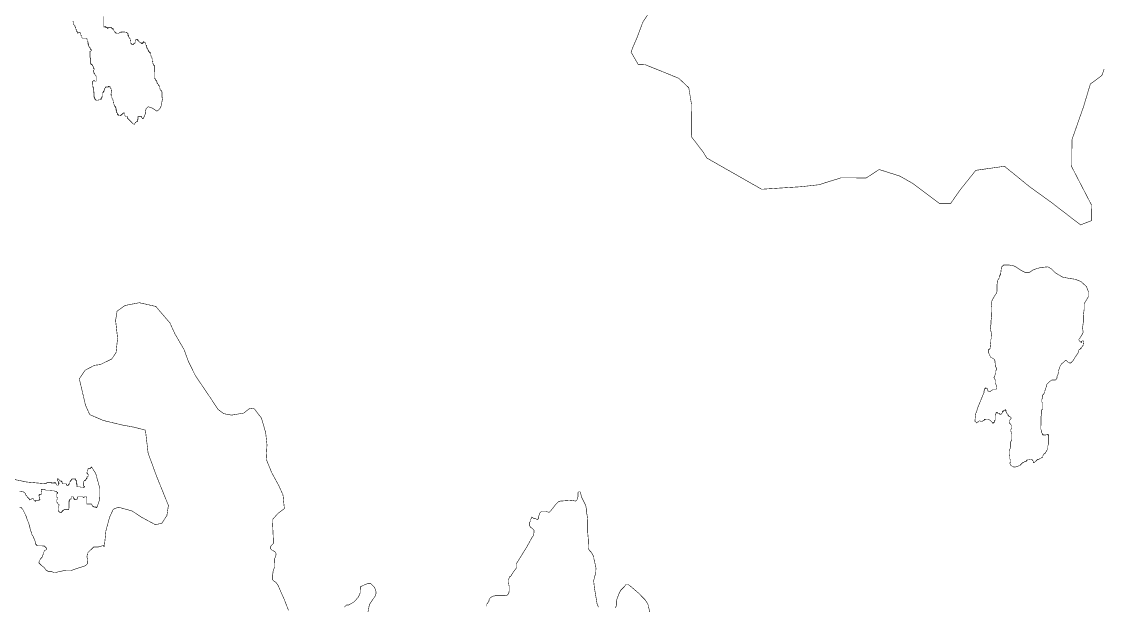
# Model space of a CAD drawing. Header units: metres. Extents: x 257673 to 289848, y 2129691 to 2228029.
# Drawn here: x 283811 to 289848, y 2132947 to 2136202 of the extents above; entities that cross this region are included whole.
import ezdxf

# ---------------------------------------------------------------- set-up
doc = ezdxf.new("R2010")
doc.units = ezdxf.units.M
doc.header["$MEASUREMENT"] = 0
doc.layers.add('HAZARDS LINE', color=1, linetype='Continuous')

msp = doc.modelspace()

# ---------------------------------------------------------------- linework, layer by layer
at = {"layer": 'HAZARDS LINE', "lineweight": 0, "const_width": 2.99}
for points in [[(284269.6, 2136232.8), (284269.1, 2136173), (284273.1, 2136172.9), (284273.1, 2136176.9), (284277.1, 2136176.9), (284277, 2136172.9), (284281, 2136172.9), (284281, 2136168.9), (284289, 2136168.8), (284288.9, 2136164.8), (284292.9, 2136164.8), (284293, 2136168.8), (284312.9, 2136168.6), (284312.9, 2136164.6), (284320.9, 2136164.5), (284320.8, 2136156.6), (284324.8, 2136156.5), (284324.8, 2136152.5), (284328.7, 2136148.5), (284328.7, 2136144.5), (284332.7, 2136144.5), (284332.6, 2136140.5), (284336.6, 2136140.5), (284336.6, 2136136.5), (284352.6, 2136136.3), (284356.6, 2136140.3), (284364.6, 2136140.2), (284364.6, 2136144.2), (284396.5, 2136143.9), (284396.5, 2136140), (284400.5, 2136139.9), (284400.4, 2136135.9), (284404.4, 2136135.9), (284404.3, 2136123.9), (284408.3, 2136123.9), (284408.2, 2136115.9), (284412.2, 2136115.9), (284412.2, 2136107.9), (284416.2, 2136107.9), (284416.1, 2136103.9), (284416.1, 2136099.9), (284416.1, 2136095.9), (284420, 2136095.8), (284420, 2136091.9), (284420, 2136087.9), (284419.9, 2136083.9), (284419.9, 2136079.9), (284423.9, 2136079.9), (284423.9, 2136075.9), (284427.9, 2136075.8), (284431.8, 2136075.8), (284435.8, 2136075.8), (284435.9, 2136079.7), (284439.9, 2136079.7), (284439.9, 2136083.7), (284443.9, 2136083.7), (284443.9, 2136087.7), (284444, 2136091.7), (284444, 2136095.6), (284448, 2136099.6), (284448, 2136103.6), (284452, 2136103.6), (284456, 2136103.5), (284456, 2136099.5), (284460, 2136099.5), (284459.9, 2136095.5), (284463.9, 2136095.5), (284463.9, 2136091.5), (284467.9, 2136091.4), (284467.9, 2136087.5), (284471.9, 2136087.4), (284475.8, 2136083.4), (284479.8, 2136083.4), (284479.8, 2136079.4), (284483.8, 2136079.3), (284483.8, 2136083.3), (284487.8, 2136083.3), (284487.8, 2136087.3), (284491.8, 2136087.3), (284491.8, 2136091.2), (284495.8, 2136087.2), (284499.8, 2136087.2), (284499.8, 2136083.2), (284503.7, 2136079.2), (284503.7, 2136075.2), (284503.6, 2136071.2), (284507.6, 2136071.2), (284507.6, 2136067.2), (284507.6, 2136063.2), (284507.5, 2136059.2), (284507.5, 2136055.2), (284511.5, 2136055.2), (284511.4, 2136051.2), (284515.4, 2136047.1), (284515.4, 2136043.1), (284519.4, 2136043.1), (284519.3, 2136039.1), (284519.3, 2136035.1), (284523.3, 2136035.1), (284523.2, 2136031.1), (284527.2, 2136031.1), (284527.2, 2136027.1), (284531.2, 2136027), (284531.2, 2136023.1), (284531.1, 2136019.1), (284531.1, 2136015.1), (284531.1, 2136011.1), (284535, 2136011), (284535, 2136007.1), (284535, 2136003.1), (284534.9, 2135999.1), (284538.9, 2135999), (284538.9, 2135995), (284538.9, 2135991.1), (284538.8, 2135987.1), (284538.8, 2135983.1), (284538.8, 2135979.1), (284542.8, 2135979), (284542.7, 2135975.1), (284542.7, 2135971.1), (284542.7, 2135967.1), (284546.6, 2135967), (284546.6, 2135963.1), (284546.6, 2135959.1), (284550.6, 2135959), (284550.5, 2135955), (284550.5, 2135951), (284550.5, 2135947.1), (284550.4, 2135943.1), (284550.4, 2135939.1), (284550.4, 2135935.1), (284550.3, 2135931.1), (284550.3, 2135927.1), (284550.3, 2135923.1), (284550.2, 2135919.1), (284550.2, 2135915.1), (284550.2, 2135911.1), (284550.1, 2135907.1), (284550.1, 2135903.2), (284550.1, 2135899.2), (284550, 2135895.2), (284550, 2135891.2), (284550, 2135887.2), (284553.9, 2135887.2), (284553.9, 2135883.2), (284557.9, 2135883.1), (284557.9, 2135879.1), (284557.8, 2135875.1), (284561.8, 2135875.1), (284561.8, 2135871.1), (284565.7, 2135867.1), (284565.7, 2135863.1), (284565.7, 2135859.1), (284569.7, 2135859.1), (284569.6, 2135855.1), (284573.6, 2135851.1), (284573.6, 2135847.1), (284577.5, 2135847), (284577.5, 2135843), (284577.5, 2135839.1), (284581.5, 2135839), (284581.4, 2135835), (284581.4, 2135831), (284581.4, 2135827), (284585.4, 2135827), (284585.3, 2135823), (284585.3, 2135819), (284589.3, 2135819), (284589.2, 2135815), (284589.2, 2135811), (284593.2, 2135811), (284593.2, 2135807), (284593.1, 2135803), (284593.1, 2135799), (284593.1, 2135795), (284593, 2135783), (284592.9, 2135779.1), (284596.9, 2135779), (284596.9, 2135775), (284588.5, 2135731.2), (284580.4, 2135715.3), (284572.4, 2135707.4), (284564.3, 2135703.5), (284552.4, 2135711.5), (284540.5, 2135719.6), (284528.6, 2135723.7), (284516.7, 2135727.8), (284504.6, 2135716), (284500.4, 2135696), (284500.4, 2135688), (284496.3, 2135676.1), (284488.1, 2135660.2), (284484.2, 2135660.2), (284484.2, 2135664.2), (284480.2, 2135668.3), (284480.3, 2135672.3), (284476.3, 2135672.3), (284472.3, 2135672.3), (284468.3, 2135672.4), (284464.3, 2135672.4), (284460.3, 2135672.4), (284460.3, 2135668.4), (284460.2, 2135664.4), (284460.2, 2135660.5), (284460.2, 2135656.5), (284456.2, 2135656.5), (284456.2, 2135652.5), (284456.1, 2135648.5), (284456.1, 2135644.5), (284452.1, 2135644.6), (284448.1, 2135640.6), (284444.1, 2135640.6), (284444, 2135636.6), (284440, 2135632.7), (284440, 2135628.7), (284432, 2135632.8), (284416.2, 2135648.9), (284404.4, 2135660.9), (284400.4, 2135665), (284400.4, 2135668.9), (284400.5, 2135672.9), (284396.5, 2135673), (284392.5, 2135673), (284388.5, 2135673), (284388.5, 2135677), (284384.6, 2135681.1), (284384.6, 2135685), (284384.6, 2135689), (284384.7, 2135693), (284380.7, 2135693.1), (284376.7, 2135693.1), (284376.7, 2135689.1), (284372.7, 2135689.1), (284372.6, 2135685.1), (284368.6, 2135685.2), (284368.6, 2135681.2), (284364.6, 2135681.2), (284360.6, 2135677.3), (284356.6, 2135677.3), (284352.6, 2135677.3), (284352.6, 2135681.3), (284348.7, 2135681.4), (284348.7, 2135685.4), (284344.7, 2135685.4), (284344.7, 2135689.4), (284344.8, 2135693.4), (284340.8, 2135693.4), (284340.8, 2135697.4), (284340.8, 2135701.4), (284340.9, 2135705.4), (284340.9, 2135709.4), (284336.9, 2135709.4), (284337, 2135713.4), (284337, 2135717.4), (284337, 2135721.4), (284333, 2135721.4), (284333.1, 2135725.4), (284333.1, 2135729.4), (284329.1, 2135729.4), (284329.1, 2135733.4), (284329.2, 2135737.4), (284325.2, 2135741.4), (284325.3, 2135745.4), (284325.3, 2135749.4), (284321.3, 2135753.4), (284321.4, 2135757.4), (284321.4, 2135761.4), (284321.4, 2135765.4), (284317.5, 2135765.4), (284317.5, 2135769.4), (284317.5, 2135773.4), (284313.6, 2135777.5), (284313.6, 2135781.4), (284313.6, 2135785.4), (284313.7, 2135789.4), (284313.7, 2135793.4), (284309.7, 2135793.5), (284309.7, 2135797.4), (284309.8, 2135801.4), (284309.8, 2135805.4), (284309.8, 2135809.4), (284313.8, 2135809.4), (284313.9, 2135813.4), (284313.9, 2135817.4), (284309.9, 2135817.4), (284309.9, 2135821.4), (284310, 2135825.4), (284310, 2135829.4), (284306, 2135829.4), (284306.1, 2135833.4), (284306.1, 2135837.4), (284302.1, 2135837.4), (284298.1, 2135841.4), (284294.2, 2135841.5), (284294.1, 2135837.5), (284290.1, 2135837.5), (284286.1, 2135837.6), (284282.2, 2135837.6), (284278.2, 2135837.6), (284278.1, 2135833.6), (284274.1, 2135829.7), (284274.1, 2135825.7), (284274, 2135821.7), (284270, 2135817.7), (284270, 2135813.8), (284266, 2135813.8), (284266, 2135809.8), (284265.9, 2135805.8), (284261.9, 2135805.8), (284261.9, 2135801.8), (284261.9, 2135797.9), (284261.8, 2135793.9), (284261.8, 2135789.9), (284261.8, 2135785.9), (284261.7, 2135781.9), (284257.7, 2135781.9), (284257.7, 2135777.9), (284257.7, 2135773.9), (284253.7, 2135774), (284253.6, 2135770), (284253.6, 2135766), (284249.6, 2135766), (284245.6, 2135766.1), (284241.6, 2135766.1), (284237.6, 2135766.1), (284237.6, 2135762.1), (284233.6, 2135762.2), (284229.6, 2135762.2), (284225.6, 2135762.2), (284225.7, 2135766.2), (284221.7, 2135766.3), (284221.7, 2135770.3), (284217.7, 2135770.3), (284217.8, 2135774.3), (284217.8, 2135778.3), (284217.8, 2135782.3), (284213.8, 2135782.3), (284213.9, 2135786.3), (284213.9, 2135790.3), (284213.9, 2135794.3), (284214, 2135798.3), (284214, 2135802.3), (284214, 2135806.2), (284214.1, 2135810.2), (284210.1, 2135810.3), (284210.1, 2135814.3), (284210.2, 2135818.3), (284210.2, 2135822.2), (284210.2, 2135826.2), (284210.3, 2135830.2), (284210.3, 2135834.2), (284210.3, 2135838.2), (284206.3, 2135838.2), (284206.4, 2135846.2), (284206.4, 2135850.2), (284206.5, 2135854.2), (284206.5, 2135858.2), (284206.5, 2135862.2), (284206.6, 2135866.2), (284206.6, 2135870.2), (284210.6, 2135870.1), (284210.6, 2135874.1), (284214.6, 2135874.1), (284218.6, 2135874.1), (284218.6, 2135870.1), (284222.6, 2135870), (284226.6, 2135870), (284226.6, 2135874), (284226.6, 2135878), (284226.7, 2135882), (284226.7, 2135886), (284226.7, 2135890), (284226.8, 2135893.9), (284226.8, 2135897.9), (284222.8, 2135902), (284222.9, 2135906), (284218.9, 2135906), (284218.9, 2135910), (284219, 2135914), (284215, 2135914), (284215, 2135918), (284211, 2135922), (284211.1, 2135926), (284211.1, 2135930), (284215.1, 2135934), (284215.2, 2135937.9), (284215.2, 2135941.9), (284211.2, 2135942), (284211.2, 2135946), (284211.3, 2135950), (284211.3, 2135953.9), (284207.3, 2135954), (284207.4, 2135958), (284203.4, 2135962), (284199.4, 2135962), (284199.4, 2135966), (284195.5, 2135966.1), (284195.5, 2135970), (284195.5, 2135974), (284195.6, 2135978), (284195.6, 2135982), (284195.6, 2135986), (284195.7, 2135990), (284195.7, 2135994), (284195.7, 2135998), (284191.8, 2136002), (284191.8, 2136006), (284191.8, 2136010), (284191.9, 2136014), (284191.9, 2136018), (284191.9, 2136022), (284192, 2136026), (284192, 2136029.9), (284192, 2136033.9), (284192.1, 2136037.9), (284196.1, 2136037.9), (284200.1, 2136041.9), (284200.1, 2136045.8), (284196.1, 2136045.9), (284196.2, 2136049.9), (284192.2, 2136053.9), (284192.3, 2136057.9), (284188.3, 2136057.9), (284188.3, 2136061.9), (284184.3, 2136065.9), (284184.4, 2136069.9), (284184.4, 2136073.9), (284184.4, 2136077.9), (284180.5, 2136077.9), (284180.5, 2136081.9), (284180.5, 2136085.9), (284180.6, 2136089.9), (284176.6, 2136093.9), (284176.6, 2136097.9), (284176.7, 2136101.9), (284176.7, 2136105.9), (284172.7, 2136105.9), (284172.7, 2136109.9), (284168.8, 2136110), (284164.8, 2136110), (284160.8, 2136110), (284156.8, 2136110.1), (284152.8, 2136110.1), (284148.8, 2136110.1), (284148.8, 2136114.1), (284144.8, 2136114.2), (284144.9, 2136118.2), (284144.9, 2136122.2), (284144.9, 2136126.1), (284141, 2136126.2), (284141, 2136130.2), (284141, 2136134.2), (284137, 2136134.2), (284137.1, 2136138.2), (284137.1, 2136142.2), (284133.1, 2136142.2), (284129.1, 2136142.2), (284125.1, 2136138.3), (284121.1, 2136138.3), (284121.1, 2136142.3), (284121.2, 2136146.3), (284117.2, 2136146.3), (284117.2, 2136150.3), (284117.3, 2136154.3), (284117.3, 2136158.3), (284113.3, 2136158.3), (284113.3, 2136162.3), (284113.4, 2136166.3), (284113.4, 2136170.3), (284109.4, 2136170.4), (284109.4, 2136174.3), (284109.5, 2136178.3), (284105.5, 2136178.4), (284105.5, 2136174.4), (284105.5, 2136178.4), (284105.5, 2136182.4), (284101.6, 2136186.4), (284101.7, 2136198.4), (284097.7, 2136202.4), (284097.7, 2136206.4)], [(289846, 2135937.6), (289833.7, 2135901.8), (289769.5, 2135854.5), (289732.5, 2135731.1), (289667, 2135544), (289665.8, 2135392.4), (289775.7, 2135179.9), (289774.9, 2135092.1), (289714.9, 2135068.7), (289552.3, 2135193.8), (289429.4, 2135282.6), (289290.7, 2135395.6), (289130.8, 2135373), (289042.1, 2135262), (288989.6, 2135186.6), (288929.7, 2135187.1), (288779, 2135300.2), (288707.5, 2135340.7), (288592.1, 2135377.6), (288519.9, 2135330.3), (288380.2, 2135331.5), (288256.2, 2135292.7), (288156.3, 2135281.6), (287936.7, 2135267.5), (287630.9, 2135441.7), (287611.3, 2135473.8), (287544.2, 2135562.2), (287545.7, 2135741.8), (287530.5, 2135833.7), (287475.1, 2135886.1), (287395.6, 2135918.7), (287284.2, 2135963.6), (287248.3, 2135963.9), (287209, 2136032.1), (287217.2, 2136055.9), (287241.6, 2136111.6), (287274.3, 2136199.1), (287330.9, 2136286.5)]]:
    msp.add_lwpolyline(points, dxfattribs=at)
msp.add_lwpolyline([(289733.2, 2134409.9), (289733.1, 2134405.9), (289729.1, 2134406), (289729.1, 2134402), (289729.1, 2134398), (289729, 2134394), (289725, 2134394), (289725, 2134390), (289721, 2134386.1), (289717, 2134382.1), (289716.9, 2134378.1), (289712.9, 2134378.2), (289712.9, 2134374.2), (289708.9, 2134374.2), (289704.9, 2134370.3), (289704.9, 2134366.3), (289700.8, 2134354.3), (289692.7, 2134342.4), (289684.6, 2134330.5), (289672.5, 2134310.7), (289668.4, 2134306.7), (289664.4, 2134302.8), (289660.4, 2134298.8), (289656.4, 2134298.8), (289652.4, 2134298.9), (289648.4, 2134302.9), (289644.5, 2134302.9), (289640.5, 2134307), (289636.5, 2134311), (289632.5, 2134311), (289628.6, 2134311), (289616.5, 2134299.2), (289608.5, 2134295.3), (289608.4, 2134291.3), (289604.4, 2134287.3), (289600.4, 2134279.4), (289596.3, 2134267.4), (289592.2, 2134255.5), (289592.1, 2134247.5), (289588, 2134231.6), (289583.9, 2134223.6), (289583.8, 2134215.6), (289579.8, 2134207.7), (289575.8, 2134203.7), (289571.8, 2134203.8), (289567.8, 2134203.8), (289559.8, 2134203.9), (289555.8, 2134203.9), (289543.8, 2134196), (289535.7, 2134188.1), (289531.7, 2134184.2), (289527.7, 2134180.2), (289523.6, 2134168.3), (289523.5, 2134164.3), (289519.5, 2134156.3), (289515.4, 2134140.4), (289515.3, 2134132.4), (289511.3, 2134128.5), (289507.2, 2134124.5), (289507.2, 2134120.5), (289503.2, 2134120.5), (289503.2, 2134116.5), (289503.1, 2134112.6), (289503.1, 2134108.6), (289503, 2134100.6), (289499, 2134096.6), (289498.9, 2134084.7), (289498.9, 2134080.7), (289502.8, 2134076.6), (289502.7, 2134064.7), (289502.7, 2134056.7), (289502.6, 2134048.7), (289502.5, 2134040.7), (289498.5, 2134036.8), (289498.5, 2134032.8), (289498.4, 2134028.8), (289498.3, 2134016.8), (289498.3, 2134012.8), (289494.2, 2134000.9), (289494.2, 2133996.9), (289494.1, 2133992.9), (289494.1, 2133988.9), (289494.1, 2133984.9), (289494, 2133980.9), (289494, 2133976.9), (289494, 2133972.9), (289493.9, 2133968.9), (289493.8, 2133953), (289493.7, 2133941), (289493.6, 2133933), (289493.6, 2133929), (289497.5, 2133921), (289497.5, 2133913), (289497.4, 2133909), (289501.4, 2133905), (289501.3, 2133901), (289505.3, 2133901), (289505.3, 2133897), (289513.3, 2133896.9), (289517.3, 2133896.9), (289521.3, 2133896.9), (289529.3, 2133900.8), (289533.3, 2133900.8), (289533.2, 2133896.8), (289537.2, 2133896.7), (289537.2, 2133892.7), (289537.1, 2133888.8), (289537.1, 2133884.8), (289537.1, 2133880.8), (289537, 2133876.8), (289537, 2133868.8), (289536.9, 2133864.8), (289536.9, 2133856.8), (289536.8, 2133852.8), (289536.8, 2133848.8), (289536.8, 2133844.9), (289532.7, 2133836.9), (289532.7, 2133832.9), (289532.6, 2133824.9), (289532.6, 2133820.9), (289528.6, 2133817), (289528.5, 2133813), (289524.5, 2133809), (289524.5, 2133805), (289520.4, 2133801.1), (289520.4, 2133797.1), (289516.4, 2133793.1), (289512.4, 2133793.2), (289508.3, 2133785.2), (289504.3, 2133781.3), (289504.2, 2133773.3), (289500.2, 2133773.3), (289500.2, 2133769.3), (289496.2, 2133769.4), (289492.2, 2133765.4), (289484.2, 2133765.5), (289484.2, 2133761.5), (289480.2, 2133761.5), (289476.2, 2133761.6), (289468.2, 2133753.6), (289464.1, 2133749.7), (289460.1, 2133745.7), (289460.1, 2133741.7), (289456.1, 2133741.8), (289452.1, 2133741.8), (289452.2, 2133749.8), (289448.2, 2133753.8), (289448.2, 2133757.8), (289444.2, 2133757.8), (289440.3, 2133761.9), (289436.3, 2133761.9), (289432.3, 2133761.9), (289428.3, 2133762), (289428.3, 2133758), (289424.3, 2133758), (289420.3, 2133758), (289416.3, 2133758.1), (289416.3, 2133754.1), (289412.3, 2133754.1), (289412.3, 2133750.1), (289408.3, 2133750.2), (289404.3, 2133750.2), (289400.2, 2133746.2), (289396.2, 2133742.3), (289392.2, 2133742.3), (289388.2, 2133738.4), (289380.2, 2133730.4), (289376.1, 2133726.5), (289372.1, 2133726.5), (289368.1, 2133722.6), (289364.1, 2133722.6), (289352.1, 2133718.7), (289340.2, 2133718.8), (289336.2, 2133722.8), (289332.2, 2133722.9), (289328.2, 2133726.9), (289324.3, 2133726.9), (289324.3, 2133730.9), (289320.4, 2133738.9), (289320.4, 2133742.9), (289324.4, 2133742.9), (289324.4, 2133746.9), (289324.5, 2133754.9), (289324.5, 2133758.9), (289320.6, 2133762.9), (289320.6, 2133766.9), (289320.7, 2133778.8), (289316.8, 2133786.9), (289316.8, 2133790.9), (289316.9, 2133794.8), (289316.9, 2133798.8), (289316.9, 2133802.8), (289317, 2133806.8), (289321.1, 2133818.8), (289325.1, 2133826.7), (289325.1, 2133830.7), (289325.2, 2133838.7), (289325.3, 2133846.7), (289325.3, 2133850.7), (289325.4, 2133854.6), (289325.4, 2133858.6), (289329.4, 2133866.6), (289329.5, 2133870.6), (289329.5, 2133874.6), (289329.6, 2133882.5), (289329.6, 2133886.5), (289329.6, 2133890.5), (289329.7, 2133894.5), (289329.8, 2133902.5), (289325.9, 2133922.5), (289326, 2133926.5), (289330, 2133934.4), (289330.1, 2133938.4), (289330.1, 2133942.4), (289330.2, 2133950.4), (289326.2, 2133954.4), (289326.2, 2133958.4), (289322.2, 2133958.4), (289318.3, 2133962.5), (289318.3, 2133966.5), (289318.4, 2133970.5), (289318.4, 2133978.4), (289326.5, 2133986.3), (289326.5, 2133990.3), (289326.5, 2133994.3), (289322.6, 2133998.4), (289318.6, 2133998.4), (289314.6, 2134002.4), (289314.7, 2134006.4), (289310.7, 2134006.4), (289310.7, 2134010.4), (289306.8, 2134014.5), (289302.8, 2134018.5), (289302.8, 2134022.5), (289298.9, 2134026.5), (289298.9, 2134030.5), (289299, 2134034.5), (289295, 2134034.5), (289295, 2134038.5), (289291, 2134034.5), (289287, 2134034.6), (289287, 2134030.6), (289283, 2134030.6), (289282.9, 2134026.6), (289278.9, 2134026.7), (289278.9, 2134022.7), (289274.8, 2134014.7), (289270.9, 2134014.8), (289270.8, 2134010.8), (289266.8, 2134010.8), (289258.9, 2134018.9), (289250.9, 2134018.9), (289251, 2134022.9), (289247, 2134023), (289243, 2134019), (289242.9, 2134015), (289238.9, 2134007.1), (289238.8, 2134003.1), (289238.7, 2133991.1), (289238.7, 2133987.1), (289238.7, 2133983.1), (289238.6, 2133979.1), (289234.6, 2133975.2), (289234.6, 2133971.2), (289234.5, 2133967.2), (289230.5, 2133967.2), (289230.5, 2133963.2), (289226.5, 2133963.3), (289222.5, 2133963.3), (289222.6, 2133967.3), (289210.7, 2133979.4), (289198.8, 2133983.4), (289194.8, 2133983.5), (289190.8, 2133983.5), (289186.8, 2133983.6), (289178.8, 2133983.6), (289178.8, 2133979.6), (289162.7, 2133971.8), (289158.7, 2133971.8), (289154.8, 2133975.8), (289150.8, 2133975.9), (289146.8, 2133971.9), (289142.8, 2133972), (289142.8, 2133968), (289138.8, 2133968), (289134.7, 2133964), (289134.8, 2133968), (289130.8, 2133968.1), (289130.8, 2133972.1), (289126.8, 2133972.1), (289126.9, 2133976.1), (289126.9, 2133980.1), (289126.9, 2133984.1), (289127, 2133988.1), (289131.2, 2134019.9), (289135.2, 2134023.9), (289139.4, 2134043.8), (289172, 2134123.4), (289176.1, 2134131.3), (289176.1, 2134135.3), (289176.2, 2134143.3), (289180.2, 2134147.3), (289180.2, 2134151.2), (289180.3, 2134155.2), (289184.3, 2134155.2), (289184.3, 2134159.2), (289188.3, 2134159.2), (289192.2, 2134155.1), (289196.2, 2134155.1), (289196.2, 2134151.1), (289200.1, 2134139.1), (289204.1, 2134139.1), (289208.1, 2134139), (289212.1, 2134139), (289216.1, 2134143), (289220.1, 2134142.9), (289220.1, 2134146.9), (289224.1, 2134146.9), (289224.1, 2134150.9), (289228.1, 2134150.8), (289232.1, 2134150.8), (289236.1, 2134150.8), (289240.1, 2134150.7), (289244.1, 2134150.7), (289244.1, 2134154.7), (289248.1, 2134158.6), (289248.2, 2134162.6), (289240.4, 2134186.7), (289240.4, 2134190.6), (289240.5, 2134194.6), (289240.5, 2134198.6), (289240.5, 2134202.6), (289236.6, 2134206.6), (289236.6, 2134210.6), (289232.7, 2134214.7), (289232.7, 2134218.6), (289236.7, 2134222.6), (289236.7, 2134226.6), (289240.9, 2134242.5), (289241, 2134254.5), (289245, 2134258.5), (289245, 2134262.4), (289245.1, 2134266.4), (289245.1, 2134270.4), (289241.2, 2134278.4), (289241.3, 2134286.4), (289237.4, 2134302.4), (289237.5, 2134310.4), (289233.5, 2134318.4), (289229.6, 2134322.4), (289213.7, 2134330.6), (289205.9, 2134346.6), (289202, 2134358.6), (289202, 2134362.6), (289202, 2134366.6), (289202.1, 2134370.6), (289202.1, 2134374.6), (289206.1, 2134374.5), (289210.1, 2134378.5), (289214.4, 2134414.4), (289214.4, 2134418.4), (289214.5, 2134422.4), (289214.5, 2134426.3), (289214.6, 2134430.3), (289218.6, 2134434.3), (289218.6, 2134438.3), (289218.6, 2134442.3), (289218.7, 2134446.3), (289218.8, 2134458.2), (289211.1, 2134494.2), (289215.3, 2134514.2), (289215.4, 2134534.1), (289219.6, 2134558), (289219.7, 2134570), (289219.9, 2134586), (289220, 2134597.9), (289220.1, 2134609.9), (289216.3, 2134633.9), (289224.4, 2134653.8), (289236.6, 2134673.6), (289244.7, 2134685.5), (289248.8, 2134697.5), (289248.8, 2134705.4), (289249, 2134725.4), (289249, 2134729.4), (289249.1, 2134733.4), (289249.1, 2134737.4), (289253.2, 2134753.3), (289253.3, 2134757.3), (289253.3, 2134761.3), (289257.3, 2134765.2), (289261.4, 2134773.2), (289261.5, 2134781.2), (289265.5, 2134789.1), (289269.5, 2134789.1), (289269.5, 2134793.1), (289269.6, 2134797.1), (289273.9, 2134833), (289285.9, 2134844.8), (289317.9, 2134844.6), (289341.8, 2134840.4), (289357.7, 2134832.2), (289381.5, 2134816.1), (289405.3, 2134803.9), (289429.3, 2134803.7), (289453.3, 2134819.4), (289493.3, 2134831.1), (289533.3, 2134834.7), (289553.1, 2134822.6), (289572.9, 2134802.5), (289612.6, 2134778.2), (289652.4, 2134769.8), (289684.3, 2134765.6), (289716.1, 2134753.3), (289747.8, 2134725.1), (289759.5, 2134693.1), (289759.3, 2134669.1), (289747.2, 2134649.3), (289735, 2134629.4), (289734.8, 2134597.5), (289730.5, 2134561.6), (289730.2, 2134525.7), (289725.9, 2134493.8), (289729.7, 2134469.8), (289721.6, 2134453.9), (289709.4, 2134434.1), (289705.4, 2134430.1), (289705.4, 2134426.1), (289709.3, 2134422.1), (289709.3, 2134418.1), (289717.3, 2134418.1), (289717.2, 2134414.1), (289721.2, 2134414), (289721.3, 2134418), (289725.3, 2134422), (289729.3, 2134421.9), (289733.2, 2134417.9), (289733.2, 2134413.9)], close=True, dxfattribs=at)
at = {"layer": 'HAZARDS LINE', "lineweight": 0}
for points in [[(285298.7, 2132919.2, 2.99, 2.99, 0), (285275.3, 2132979.3, 2.99, 2.99, 0), (285255.7, 2133023.4, 2.99, 2.99, 0), (285240.1, 2133059.4, 2.99, 2.99, 0), (285228.2, 2133075.5, 2.99, 2.99, 0), (285220.3, 2133079.6, 2.99, 2.99, 0), (285216.3, 2133083.6, 2.99, 2.99, 0), (285208.4, 2133091.6, 2.99, 2.99, 0), (285208.6, 2133115.6, 2.99, 2.99, 0), (285212.7, 2133127.5, 2.99, 2.99, 0), (285212.8, 2133135.5, 2.99, 2.99, 0), (285216.9, 2133147.4, 2.99, 2.99, 0), (285221, 2133159.4, 2.99, 2.99, 0), (285221.1, 2133175.3, 2.99, 2.99, 0), (285221.2, 2133187.3, 2.99, 2.99, 0), (285221.3, 2133195.3, 2.99, 2.99, 0), (285221.4, 2133207.3, 2.99, 2.99, 0), (285225.4, 2133215.2, 2.99, 2.99, 0), (285225.5, 2133219.2, 2.99, 2.99, 0), (285229.5, 2133227.2, 2.99, 2.99, 0), (285229.6, 2133231.1, 2.99, 2.99, 0), (285229.6, 2133235.1, 2.99, 2.99, 0), (285225.7, 2133243.1, 2.99, 2.99, 0), (285221.7, 2133247.2, 2.99, 2.99, 0), (285213.8, 2133251.2, 2.99, 2.99, 0), (285205.8, 2133255.3, 2.99, 2.99, 0), (285201.9, 2133259.3, 2.99, 2.99, 0), (285197.9, 2133263.3, 2.99, 2.99, 0), (285198, 2133267.3, 2.99, 2.99, 0), (285198, 2133271.3, 2.99, 2.99, 0), (285202, 2133279.3, 2.99, 2.99, 0), (285210.1, 2133287.2, 2.99, 2.99, 0), (285214.1, 2133291.1, 2.99, 2.99, 0), (285214.2, 2133303.1, 2.99, 2.99, 0), (285214.3, 2133307.1, 2.99, 2.99, 0), (285214.3, 2133311.1, 2.99, 2.99, 0), (285211, 2133387, 2.99, 2.99, 0), (285211.3, 2133426.9, 2.99, 2.99, 0), (285239.5, 2133458.6, 2.99, 2.99, 0), (285275.7, 2133486.2, 2.99, 2.99, 0), (285268.3, 2133562.1, 2.99, 2.99, 0), (285244.8, 2133614.2, 2.99, 2.99, 0), (285205.5, 2133686.4, 2.99, 2.99, 0), (285174.3, 2133762.5, 2.99, 2.99, 0), (285178.9, 2133842.2, 2.99, 2.99, 0), (285171.5, 2133910.2, 2.99, 2.99, 0), (285148.3, 2133990.2, 2.99, 2.99, 0), (285108.8, 2134042.4, 2.99, 2.99, 0), (285084.9, 2134046.6, 2.99, 2.99, 0), (285048.8, 2134019, 2.99, 2.99, 0), (284980.8, 2134007.6, 2.99, 2.99, 0), (284937, 2134015.9, 2.99, 2.99, 0), (284905.3, 2134040.2, 2.99, 2.99, 0), (284865.9, 2134100.4, 2.99, 2.99, 0), (284822.5, 2134164.6, 2.99, 2.99, 0), (284779.2, 2134228.8, 2.99, 2.99, 0), (284740, 2134309, 2.99, 2.99, 0), (284716.6, 2134373.1, 2.99, 2.99, 0), (284665.4, 2134461.3, 2.99, 2.99, 0), (284638, 2134521.4, 2.99, 2.99, 0), (284559, 2134613.9, 2.99, 2.99, 0), (284467.4, 2134634.6, 2.99, 2.99, 0), (284387.5, 2134619.3, 2.99, 2.99, 0), (284343.3, 2134587.8, 2.99, 2.99, 0), (284334.9, 2134536, 2.99, 2.99, 0), (284346, 2134436.1, 2.99, 2.99, 0), (284337.3, 2134356.3, 2.99, 2.99, 0), (284313.1, 2134320.6, 2.99, 2.99, 0), (284248.9, 2134289.3, 2.99, 2.99, 0), (284217, 2134285.5, 2.99, 2.99, 0), (284164.9, 2134258, 2.99, 2.99, 0), (284132.5, 2134210.4, 2.99, 2.99, 0), (284167.2, 2134062.4, 2.99, 2.99, 0), (284190.7, 2134010.4, 2.99, 2.99, 0), (284266.2, 2133977.8, 2.99, 2.99, 0), (284369.8, 2133952.9, 2.99, 2.99, 0), (284437.5, 2133940.4, 2.99, 2.99, 0), (284501.2, 2133923.9, 2.99, 2.99, 0), (284516.1, 2133796, 2.99, 2.99, 0), (284562.9, 2133667.9, 2.99, 2.99, 0), (284629.3, 2133503.7, 2.99, 2.99, 0), (284620.9, 2133447.9, 2.99, 2.99, 0), (284592.5, 2133404.2, 2.99, 2.99, 0), (284556.6, 2133396.6, 2.99, 2.99, 0), (284481.1, 2133437.1, 2.99, 2.99, 0), (284425.5, 2133473.5, 2.99, 2.99, 0), (284349.9, 2133494.1, 2.99, 2.99, 0), (284321.8, 2133482.4, 2.99, 2.99, 0), (284301.5, 2133438.7, 2.99, 2.99, 0), (284280.9, 2133363, 2.99, 2.99, 0), (284276.6, 2133319.1, 2.99, 2.99, 0), (284272.2, 2133275.3, 2.99, 2.99, 0), (284268.2, 2133275.3, 2.99, 2.99, 0), (284268.2, 2133279.3, 2.99, 2.99, 0), (284264.2, 2133279.3, 2.99, 2.99, 0), (284248.2, 2133275.5, 2.99, 2.99, 0), (284236.2, 2133271.6, 2.99, 2.99, 0), (284232.3, 2133271.6, 2.99, 2.99, 0), (284228.3, 2133271.6, 2.99, 2.99, 0), (284224.3, 2133271.7, 2.99, 2.99, 0), (284220.3, 2133271.7, 2.99, 2.99, 0), (284216.3, 2133271.7, 2.99, 2.99, 0), (284212.3, 2133271.8, 2.99, 2.99, 0), (284180.1, 2133240.1, 2.99, 2.99, 0), (284180.1, 2133236.1, 2.99, 2.99, 0), (284180, 2133232.1, 2.99, 2.99, 0), (284176, 2133228.2, 2.99, 2.99, 0), (284176, 2133224.2, 2.99, 2.99, 0), (284175.9, 2133220.2, 2.99, 2.99, 0), (284175.9, 2133212.2, 2.99, 2.99, 0), (284179.8, 2133204.2, 2.99, 2.99, 0), (284179.7, 2133196.2, 2.99, 2.99, 0), (284179.6, 2133184.3, 2.99, 2.99, 0), (284175.6, 2133176.3, 2.99, 2.99, 0), (284171.5, 2133172.3, 2.99, 2.99, 0), (284159.5, 2133164.5, 2.99, 2.99, 0), (284131.5, 2133156.7, 2.99, 2.99, 0), (284087.5, 2133141.1, 2.99, 2.99, 0), (284051.6, 2133141.4, 2.99, 2.99, 0), (283999.6, 2133129.9, 2.99, 2.99, 0), (283991.6, 2133130, 2.99, 2.99, 0), (283979.7, 2133134.1, 2.99, 2.99, 0), (283963.7, 2133134.2, 2.99, 2.99, 0), (283959.7, 2133134.2, 2.99, 2.99, 0), (283955.8, 2133138.3, 2.99, 2.99, 0), (283947.8, 2133142.3, 2.99, 2.99, 0), (283936, 2133158.4, 2.99, 2.99, 0), (283920.1, 2133170.5, 2.99, 2.99, 0), (283912.2, 2133178.6, 2.99, 2.99, 0), (283908.2, 2133182.6, 2.99, 2.99, 0), (283908.3, 2133186.6, 2.99, 2.99, 0), (283908.3, 2133190.6, 2.99, 2.99, 0), (283912.4, 2133198.5, 2.99, 2.99, 0), (283916.4, 2133206.5, 2.99, 2.99, 0), (283920.5, 2133210.4, 2.99, 2.99, 0), (283924.5, 2133214.4, 2.99, 2.99, 0), (283928.6, 2133226.3, 2.99, 2.99, 0), (283932.6, 2133234.3, 2.99, 2.99, 0), (283932.7, 2133242.2, 2.99, 2.99, 0), (283936.7, 2133246.2, 2.99, 2.99, 0), (283936.8, 2133250.2, 2.99, 2.99, 0), (283940.8, 2133254.1, 2.99, 2.99, 0), (283944.8, 2133254.1, 2.99, 2.99, 0), (283948.8, 2133258.1, 2.99, 2.99, 0), (283948.8, 2133262.1, 2.99, 2.99, 0), (283948.9, 2133266.1, 2.99, 2.99, 0), (283944.9, 2133270.1, 2.99, 2.99, 0), (283937, 2133278.1, 2.99, 2.99, 0), (283917, 2133278.3, 2.99, 2.99, 0), (283913.1, 2133278.3, 2.99, 2.99, 0), (283905.1, 2133278.4, 2.99, 2.99, 0), (283901.1, 2133278.4, 2.99, 2.99, 0), (283897.1, 2133278.5, 2.99, 2.99, 0), (283897.1, 2133282.5, 2.99, 2.99, 0), (283893.1, 2133282.5, 2.99, 2.99, 0), (283893.2, 2133286.5, 2.99, 2.99, 0), (283889.2, 2133286.5, 2.99, 2.99, 0), (283889.2, 2133290.5, 2.99, 2.99, 0), (283889.2, 2133294.5, 2.99, 2.99, 0), (283885.4, 2133306.5, 2.99, 2.99, 0), (283881.4, 2133314.5, 2.99, 2.99, 0), (283881.5, 2133318.5, 2.99, 2.99, 0), (283877.5, 2133322.5, 2.99, 2.99, 0), (283877.6, 2133326.5, 2.99, 2.99, 0), (283865.8, 2133346.6, 2.99, 2.99, 0), (283865.8, 2133350.6, 2.99, 2.99, 0), (283858, 2133374.6, 2.99, 2.99, 0), (283858, 2133378.6, 2.99, 2.99, 0), (283854.1, 2133386.6, 2.99, 2.99, 0), (283854.2, 2133390.6, 2.99, 2.99, 0), (283850.3, 2133406.6, 2.99, 2.99, 0), (283842.5, 2133422.6, 2.99, 2.99, 0), (283838.6, 2133434.6, 2.99, 2.99, 0), (283838.6, 2133438.6, 2.99, 2.99, 0), (283834.7, 2133446.6, 2.99, 2.99, 0), (283830.8, 2133454.7, 2.99, 2.99, 0), (283822.9, 2133470.7, 2.99, 2.99, 0), (283815.1, 2133486.7, 2.99, 2.99, 0), (283811.1, 2133486.8, 2.99, 2.99, 0), (283811.1, 2133490.7, 2.99, 2.99, 0), (283799.2, 2133494.8, 2.99, 2.99, 0)], [(283799.9, 2133582.6, 2.99, 2.99, 0), (283823.8, 2133578.4, 2.99, 2.99, 0), (283827.8, 2133574.4, 2.99, 2.99, 0), (283831.7, 2133570.4, 2.99, 2.99, 0), (283831.7, 2133566.4, 2.99, 2.99, 0), (283835.6, 2133558.4, 2.99, 2.99, 0), (283839.6, 2133558.4, 2.99, 2.99, 0), (283839.6, 2133554.4, 2.99, 2.99, 0), (283843.6, 2133550.3, 2.99, 2.99, 0), (283847.5, 2133546.3, 2.99, 2.99, 0), (283855.4, 2133538.3, 2.99, 2.99, 0), (283855.4, 2133534.3, 2.99, 2.99, 0), (283859.4, 2133538.2, 2.99, 2.99, 0), (283875.4, 2133542.1, 2.99, 2.99, 0), (283879.3, 2133534.1, 2.99, 2.99, 0), (283883.3, 2133530, 2.99, 2.99, 0), (283887.2, 2133526, 2.99, 2.99, 0), (283887.3, 2133530, 2.99, 2.99, 0), (283899.2, 2133529.9, 2.99, 2.99, 0), (283907.3, 2133533.8, 2.99, 2.99, 0), (283911.3, 2133533.8, 2.99, 2.99, 0), (283911.3, 2133537.8, 2.99, 2.99, 0), (283915.3, 2133537.8, 2.99, 2.99, 0), (283911.3, 2133537.8, 2.99, 2.99, 0), (283911.3, 2133541.8, 2.99, 2.99, 0), (283907.5, 2133557.8, 2.99, 2.99, 0), (283907.5, 2133561.8, 2.99, 2.99, 0), (283911.5, 2133561.7, 2.99, 2.99, 0), (283911.5, 2133565.7, 2.99, 2.99, 0), (283919.5, 2133565.7, 2.99, 2.99, 0), (283923.5, 2133569.6, 2.99, 2.99, 0), (283923.6, 2133573.6, 2.99, 2.99, 0), (283923.6, 2133577.6, 2.99, 2.99, 0), (283923.6, 2133581.6, 2.99, 2.99, 0), (283919.7, 2133585.6, 2.99, 2.99, 0), (283919.7, 2133589.6, 2.99, 2.99, 0), (283919.7, 2133593.6, 2.99, 2.99, 0), (283923.7, 2133593.6, 2.99, 2.99, 0), (283931.7, 2133593.5, 2.99, 2.99, 0), (283947.6, 2133589.4, 2.99, 2.99, 0), (283963.6, 2133589.2, 2.99, 2.99, 0), (283967.6, 2133589.2, 2.99, 2.99, 0), (283979.5, 2133585.1, 2.99, 2.99, 0), (283987.5, 2133585, 2.99, 2.99, 0), (283991.5, 2133585, 2.99, 2.99, 0), (284003.4, 2133580.9, 2.99, 2.99, 0), (284007.4, 2133580.9, 2.99, 2.99, 0), (284007.4, 2133576.9, 2.99, 2.99, 0), (284011.4, 2133576.8, 2.99, 2.99, 0), (284011.4, 2133572.8, 2.99, 2.99, 0), (284007.3, 2133568.9, 2.99, 2.99, 0), (284007.3, 2133564.9, 2.99, 2.99, 0), (284007.3, 2133560.9, 2.99, 2.99, 0), (284007.2, 2133556.9, 2.99, 2.99, 0), (284007.2, 2133552.9, 2.99, 2.99, 0), (284007.2, 2133548.9, 2.99, 2.99, 0), (284011.1, 2133548.9, 2.99, 2.99, 0), (284011.1, 2133544.9, 2.99, 2.99, 0), (284011.1, 2133540.9, 2.99, 2.99, 0), (284011, 2133536.9, 2.99, 2.99, 0), (284007.1, 2133537, 2.99, 2.99, 0), (284007, 2133533, 2.99, 2.99, 0), (284007, 2133529, 2.99, 2.99, 0), (284007, 2133525, 2.99, 2.99, 0), (284006.9, 2133521, 2.99, 2.99, 0), (284010.9, 2133521, 2.99, 2.99, 0), (284010.9, 2133517, 2.99, 2.99, 0), (284010.8, 2133513, 2.99, 2.99, 0), (284014.8, 2133512.9, 2.99, 2.99, 0), (284014.8, 2133509, 2.99, 2.99, 0), (284018.8, 2133508.9, 2.99, 2.99, 0), (284018.8, 2133504.9, 2.99, 2.99, 0), (284018.7, 2133500.9, 2.99, 2.99, 0), (284018.7, 2133497, 2.99, 2.99, 0), (284014.7, 2133493, 2.99, 2.99, 0), (284014.6, 2133489, 2.99, 2.99, 0), (284014.6, 2133485, 2.99, 2.99, 0), (284014.6, 2133481, 2.99, 2.99, 0), (284014.5, 2133477, 2.99, 2.99, 0), (284014.5, 2133473, 2.99, 2.99, 0), (284018.5, 2133473, 2.99, 2.99, 0), (284018.4, 2133469, 2.99, 2.99, 0), (284022.4, 2133469, 2.99, 2.99, 0), (284022.4, 2133465, 2.99, 2.99, 0), (284026.4, 2133465, 2.99, 2.99, 0), (284030.4, 2133464.9, 2.99, 2.99, 0), (284034.4, 2133464.9, 2.99, 2.99, 0), (284034.4, 2133468.9, 2.99, 2.99, 0), (284038.4, 2133468.8, 2.99, 2.99, 0), (284038.4, 2133472.8, 2.99, 2.99, 0), (284038.5, 2133476.8, 2.99, 2.99, 0), (284042.5, 2133476.8, 2.99, 2.99, 0), (284046.4, 2133476.8, 2.99, 2.99, 0), (284046.5, 2133480.7, 2.99, 2.99, 0), (284050.5, 2133480.7, 2.99, 2.99, 0), (284054.5, 2133480.7, 2.99, 2.99, 0), (284058.5, 2133480.6, 2.99, 2.99, 0), (284062.4, 2133480.6, 2.99, 2.99, 0), (284070.4, 2133480.5, 2.99, 2.99, 0), (284074.4, 2133480.5, 2.99, 2.99, 0), (284074.4, 2133484.5, 2.99, 2.99, 0), (284074.5, 2133488.5, 2.99, 2.99, 0), (284074.5, 2133492.5, 2.99, 2.99, 0), (284074.5, 2133496.5, 2.99, 2.99, 0), (284074.6, 2133500.5, 2.99, 2.99, 0), (284074.6, 2133504.5, 2.99, 2.99, 0), (284074.7, 2133512.4, 2.99, 2.99, 0), (284074.7, 2133516.4, 2.99, 2.99, 0), (284074.8, 2133520.4, 2.99, 2.99, 0), (284074.8, 2133524.4, 2.99, 2.99, 0), (284074.8, 2133528.4, 2.99, 2.99, 0), (284078.8, 2133528.4, 2.99, 2.99, 0), (284078.8, 2133532.4, 2.99, 2.99, 0), (284078.9, 2133536.3, 2.99, 2.99, 0), (284082.9, 2133540.3, 2.99, 2.99, 0), (284086.9, 2133540.3, 2.99, 2.99, 0), (284086.9, 2133544.3, 2.99, 2.99, 0), (284087, 2133548.3, 2.99, 2.99, 0), (284087, 2133552.2, 2.99, 2.99, 0), (284091, 2133552.2, 2.99, 2.99, 0), (284095, 2133552.2, 2.99, 2.99, 0), (284099, 2133552.1, 2.99, 2.99, 0), (284098.9, 2133548.2, 2.99, 2.99, 0), (284098.9, 2133544.2, 2.99, 2.99, 0), (284102.9, 2133544.1, 2.99, 2.99, 0), (284102.9, 2133540.1, 2.99, 2.99, 0), (284106.8, 2133540.1, 2.99, 2.99, 0), (284106.8, 2133536.1, 2.99, 2.99, 0), (284110.8, 2133536.1, 2.99, 2.99, 0), (284114.8, 2133536, 2.99, 2.99, 0), (284118.8, 2133540, 2.99, 2.99, 0), (284122.8, 2133540, 2.99, 2.99, 0), (284122.8, 2133544, 2.99, 2.99, 0), (284122.9, 2133547.9, 2.99, 2.99, 0), (284122.9, 2133551.9, 2.99, 2.99, 0), (284126.9, 2133551.9, 2.99, 2.99, 0), (284130.9, 2133551.9, 2.99, 2.99, 0), (284134.9, 2133551.8, 2.99, 2.99, 0), (284138.9, 2133551.8, 2.99, 2.99, 0), (284142.9, 2133551.8, 2.99, 2.99, 0), (284146.9, 2133551.7, 2.99, 2.99, 0), (284150.8, 2133551.7, 2.99, 2.99, 0), (284154.8, 2133547.7, 2.99, 2.99, 0), (284158.8, 2133547.6, 2.99, 2.99, 0), (284158.8, 2133551.6, 2.99, 2.99, 0), (284162.8, 2133551.6, 2.99, 2.99, 0), (284166.8, 2133551.6, 2.99, 2.99, 0), (284170.8, 2133551.5, 2.99, 2.99, 0), (284174.8, 2133551.5, 2.99, 2.99, 0), (284174.8, 2133547.5, 2.99, 2.99, 0), (284174.7, 2133543.5, 2.99, 2.99, 0), (284174.7, 2133539.5, 2.99, 2.99, 0), (284174.6, 2133535.5, 2.99, 2.99, 0), (284174.6, 2133531.5, 2.99, 2.99, 0), (284174.6, 2133527.5, 2.99, 2.99, 0), (284174.5, 2133523.6, 2.99, 2.99, 0), (284174.5, 2133519.6, 2.99, 2.99, 0), (284174.5, 2133515.6, 2.99, 2.99, 0), (284174.4, 2133511.6, 2.99, 2.99, 0), (284178.4, 2133511.5, 2.99, 2.99, 0), (284182.4, 2133511.5, 2.99, 2.99, 0), (284186.4, 2133511.5, 2.99, 2.99, 0), (284190.4, 2133511.4, 2.99, 2.99, 0), (284194.4, 2133511.4, 2.99, 2.99, 0), (284198.4, 2133511.4, 2.99, 2.99, 0), (284202.4, 2133511.3, 2.99, 2.99, 0), (284202.3, 2133507.4, 2.99, 2.99, 0), (284206.3, 2133503.3, 2.99, 2.99, 0), (284206.3, 2133499.3, 2.99, 2.99, 0), (284210.3, 2133499.3, 2.99, 2.99, 0), (284214.2, 2133495.3, 2.99, 2.99, 0), (284218.2, 2133495.2, 2.99, 2.99, 0), (284222.2, 2133495.2, 2.99, 2.99, 0), (284226.2, 2133495.2, 2.99, 2.99, 0), (284226.1, 2133491.2, 2.99, 2.99, 0), (284230.1, 2133491.2, 2.99, 2.99, 0), (284246.5, 2133538.9, 2.99, 2.99, 0), (284247, 2133598.8, 2.99, 2.99, 0), (284223.8, 2133682.8, 2.99, 2.99, 0), (284200.2, 2133718.9, 2.99, 2.99, 0), (284200.1, 2133714.9, 2.99, 2.99, 0), (284196.1, 2133715, 2.99, 2.99, 0), (284196.1, 2133711, 2.99, 2.99, 0), (284192.1, 2133711, 2.99, 2.99, 0), (284188.1, 2133711, 2.99, 2.99, 0), (284184.1, 2133711.1, 2.99, 2.99, 0), (284184.1, 2133707.1, 2.99, 2.99, 0), (284180.1, 2133707.1, 2.99, 2.99, 0), (284180.1, 2133703.1, 2.99, 2.99, 0), (284180, 2133699.1, 2.99, 2.99, 0), (284176, 2133695.2, 2.99, 2.99, 0), (284176, 2133691.2, 2.99, 2.99, 0), (284175.9, 2133687.2, 2.99, 2.99, 0), (284175.9, 2133683.2, 2.99, 2.99, 0), (284179.9, 2133683.2, 2.99, 2.99, 0), (284179.9, 2133679.2, 2.99, 2.99, 0), (284179.8, 2133675.2, 2.99, 2.99, 0), (284183.8, 2133675.1, 2.99, 2.99, 0), (284183.8, 2133671.2, 2.99, 2.99, 0), (284183.8, 2133667.2, 2.99, 2.99, 0), (284179.8, 2133667.2, 2.99, 2.99, 0), (284179.7, 2133663.2, 2.99, 2.99, 0), (284175.7, 2133663.2, 2.99, 2.99, 0), (284175.7, 2133659.3, 2.99, 2.99, 0), (284175.7, 2133655.3, 2.99, 2.99, 0), (284171.7, 2133655.3, 2.99, 2.99, 0), (284171.6, 2133651.3, 2.99, 2.99, 0), (284167.6, 2133647.3, 2.99, 2.99, 0), (284167.6, 2133643.4, 2.99, 2.99, 0), (284163.6, 2133643.4, 2.99, 2.99, 0), (284159.6, 2133643.4, 2.99, 2.99, 0), (284159.6, 2133639.4, 2.99, 2.99, 0), (284155.6, 2133639.5, 2.99, 2.99, 0), (284155.6, 2133635.5, 2.99, 2.99, 0), (284155.5, 2133631.5, 2.99, 2.99, 0), (284155.5, 2133627.5, 2.99, 2.99, 0), (284155.4, 2133623.5, 2.99, 2.99, 0), (284155.4, 2133619.5, 2.99, 2.99, 0), (284155.4, 2133615.5, 2.99, 2.99, 0), (284155.3, 2133611.5, 2.99, 2.99, 0), (284159.3, 2133611.5, 2.99, 2.99, 0), (284163.3, 2133611.5, 2.99, 2.99, 0), (284163.3, 2133607.5, 2.99, 2.99, 0), (284159.3, 2133607.5, 2.99, 2.99, 0), (284159.3, 2133603.5, 2.99, 2.99, 0), (284155.3, 2133603.5, 2.99, 2.99, 0), (284151.3, 2133603.6, 2.99, 2.99, 0), (284147.3, 2133603.6, 2.99, 2.99, 0), (284143.3, 2133603.7, 2.99, 2.99, 0), (284139.3, 2133603.7, 2.99, 2.99, 0), (284139.4, 2133607.7, 2.99, 2.99, 0), (284135.4, 2133607.7, 2.99, 2.99, 0), (284131.4, 2133607.7, 2.99, 2.99, 0), (284127.4, 2133607.8, 2.99, 2.99, 0), (284123.4, 2133607.8, 2.99, 2.99, 0), (284119.4, 2133607.8, 2.99, 2.99, 0), (284119.4, 2133611.8, 2.99, 2.99, 0), (284119.5, 2133615.8, 2.99, 2.99, 0), (284119.5, 2133619.8, 2.99, 2.99, 0), (284119.5, 2133623.8, 2.99, 2.99, 0), (284115.5, 2133623.8, 2.99, 2.99, 0), (284115.6, 2133627.8, 2.99, 2.99, 0), (284115.6, 2133631.8, 2.99, 2.99, 0), (284115.6, 2133635.8, 2.99, 2.99, 0), (284115.7, 2133639.8, 2.99, 2.99, 0), (284115.7, 2133643.8, 2.99, 2.99, 0), (284111.7, 2133643.8, 2.99, 2.99, 0), (284111.8, 2133647.8, 2.99, 2.99, 0), (284111.8, 2133651.8, 2.99, 2.99, 0), (284107.8, 2133651.8, 2.99, 2.99, 0), (284103.8, 2133651.9, 2.99, 2.99, 0), (284099.8, 2133651.9, 2.99, 2.99, 0), (284095.8, 2133652, 2.99, 2.99, 0), (284091.8, 2133652, 2.99, 2.99, 0), (284091.8, 2133648, 2.99, 2.99, 0), (284087.8, 2133648, 2.99, 2.99, 0), (284087.8, 2133644, 2.99, 2.99, 0), (284083.8, 2133644.1, 2.99, 2.99, 0), (284083.8, 2133640.1, 2.99, 2.99, 0), (284083.7, 2133636.1, 2.99, 2.99, 0), (284079.7, 2133636.1, 2.99, 2.99, 0), (284079.7, 2133632.1, 2.99, 2.99, 0), (284079.7, 2133628.1, 2.99, 2.99, 0), (284079.6, 2133624.2, 2.99, 2.99, 0), (284075.6, 2133624.2, 2.99, 2.99, 0), (284075.6, 2133620.2, 2.99, 2.99, 0), (284071.6, 2133620.2, 2.99, 2.99, 0), (284071.6, 2133616.2, 2.99, 2.99, 0), (284067.6, 2133616.3, 2.99, 2.99, 0), (284063.6, 2133616.3, 2.99, 2.99, 0), (284059.6, 2133620.3, 2.99, 2.99, 0), (284059.7, 2133624.3, 2.99, 2.99, 0), (284055.7, 2133624.4, 2.99, 2.99, 0), (284051.7, 2133624.4, 2.99, 2.99, 0), (284047.7, 2133624.4, 2.99, 2.99, 0), (284043.7, 2133624.5, 2.99, 2.99, 0), (284039.7, 2133624.5, 2.99, 2.99, 0), (284039.8, 2133628.5, 2.99, 2.99, 0), (284035.8, 2133632.5, 2.99, 2.99, 0), (284035.8, 2133636.5, 2.99, 2.99, 0), (284031.8, 2133636.5, 2.99, 2.99, 0), (284031.9, 2133640.5, 2.99, 2.99, 0), (284027.9, 2133640.6, 2.99, 2.99, 0), (284023.9, 2133640.6, 2.99, 2.99, 0), (284023.9, 2133644.6, 2.99, 2.99, 0), (284019.9, 2133644.6, 2.99, 2.99, 0), (284020, 2133648.6, 2.99, 2.99, 0), (284016, 2133648.6, 2.99, 2.99, 0), (284016, 2133652.6, 2.99, 2.99, 0), (284012, 2133652.7, 2.99, 2.99, 0), (284012, 2133648.7, 2.99, 2.99, 0), (284012, 2133644.7, 2.99, 2.99, 0), (284011.9, 2133640.7, 2.99, 2.99, 0), (284015.9, 2133636.7, 2.99, 2.99, 0), (284015.9, 2133632.7, 2.99, 2.99, 0), (284015.8, 2133628.7, 2.99, 2.99, 0), (284019.8, 2133628.7, 2.99, 2.99, 0), (284019.8, 2133624.7, 2.99, 2.99, 0), (284015.8, 2133624.7, 2.99, 2.99, 0), (284015.8, 2133620.7, 2.99, 2.99, 0), (284015.7, 2133616.7, 2.99, 2.99, 0), (284011.7, 2133616.8, 2.99, 2.99, 0), (284007.7, 2133616.8, 2.99, 2.99, 0), (284003.8, 2133620.8, 2.99, 2.99, 0), (284003.8, 2133624.8, 2.99, 2.99, 0), (283999.8, 2133624.8, 2.99, 2.99, 0), (283999.9, 2133628.8, 2.99, 2.99, 0), (283999.9, 2133632.8, 2.99, 2.99, 0), (283995.9, 2133632.9, 2.99, 2.99, 0), (283995.9, 2133628.9, 2.99, 2.99, 0), (283991.9, 2133628.9, 2.99, 2.99, 0), (283991.9, 2133632.9, 2.99, 2.99, 0), (283991.9, 2133628.9, 2.99, 2.99, 0), (283987.9, 2133628.9, 2.99, 2.99, 0), (283983.9, 2133629, 2.99, 2.99, 0), (283979.9, 2133629, 2.99, 2.99, 0), (283975.9, 2133629, 2.99, 2.99, 0), (283976, 2133633, 2.99, 2.99, 0), (283972, 2133633.1, 2.99, 2.99, 0), (283956, 2133633.2, 2.99, 2.99, 0), (283952, 2133629.2, 2.99, 2.99, 0), (283948, 2133629.3, 2.99, 2.99, 0), (283947.9, 2133625.3, 2.99, 2.99, 0), (283944, 2133625.3, 2.99, 2.99, 0), (283940, 2133625.3, 2.99, 2.99, 0), (283892.1, 2133629.7, 2.99, 2.99, 0), (283844.3, 2133634.1, 2.99, 2.99, 0), (283840.3, 2133634.2, 2.99, 2.99, 0), (283760.6, 2133650.8, 2.99, 2.99, 0)], [(287026.8, 2132936.4, 2.99, 2.99, 0), (287019, 2132956.4, 2.99, 2.99, 0), (287003.9, 2133048.3, 2.99, 2.99, 0), (287000.2, 2133084.3, 2.99, 2.99, 0), (287012.6, 2133132.1, 2.99, 2.99, 0), (287012.8, 2133156, 2.99, 2.99, 0), (287005.1, 2133192, 2.99, 2.99, 0), (287001.2, 2133208, 2.99, 2.99, 0), (287001.3, 2133216, 2.99, 2.99, 0), (286993.5, 2133232, 2.99, 2.99, 0), (286985.6, 2133244, 2.99, 2.99, 0), (286977.7, 2133252.1, 2.99, 2.99, 0), (286969.8, 2133264.1, 2.99, 2.99, 0), (286970.2, 2133316, 2.99, 2.99, 0), (286966.6, 2133360, 2.99, 2.99, 0), (286967.1, 2133419.8, 2.99, 2.99, 0), (286963.4, 2133451.8, 2.99, 2.99, 0), (286959.6, 2133467.8, 2.99, 2.99, 0), (286959.7, 2133483.7, 2.99, 2.99, 0), (286955.9, 2133503.7, 2.99, 2.99, 0), (286952, 2133511.8, 2.99, 2.99, 0), (286932.3, 2133551.8, 2.99, 2.99, 0), (286928.5, 2133567.8, 2.99, 2.99, 0), (286924.6, 2133579.8, 2.99, 2.99, 0), (286920.6, 2133579.9, 2.99, 2.99, 0), (286916.6, 2133579.9, 2.99, 2.99, 0), (286912.6, 2133576, 2.99, 2.99, 0), (286912.5, 2133564, 2.99, 2.99, 0), (286912.4, 2133552, 2.99, 2.99, 0), (286908.3, 2133540.1, 2.99, 2.99, 0), (286908.3, 2133536.1, 2.99, 2.99, 0), (286904.2, 2133532.1, 2.99, 2.99, 0), (286900.2, 2133528.2, 2.99, 2.99, 0), (286876.3, 2133532.4, 2.99, 2.99, 0), (286824.4, 2133528.8, 2.99, 2.99, 0), (286816.4, 2133528.9, 2.99, 2.99, 0), (286804.4, 2133525, 2.99, 2.99, 0), (286796.4, 2133517.1, 2.99, 2.99, 0), (286788.3, 2133509.2, 2.99, 2.99, 0), (286776.2, 2133493.3, 2.99, 2.99, 0), (286764.1, 2133477.4, 2.99, 2.99, 0), (286756.1, 2133469.5, 2.99, 2.99, 0), (286752, 2133465.6, 2.99, 2.99, 0), (286736.1, 2133469.7, 2.99, 2.99, 0), (286728.1, 2133469.8, 2.99, 2.99, 0), (286716.1, 2133469.9, 2.99, 2.99, 0), (286708.2, 2133469.9, 2.99, 2.99, 0), (286700.1, 2133462, 2.99, 2.99, 0), (286691.9, 2133438.1, 2.99, 2.99, 0), (286691.9, 2133434.2, 2.99, 2.99, 0), (286691.9, 2133430.2, 2.99, 2.99, 0), (286687.8, 2133426.2, 2.99, 2.99, 0), (286683.8, 2133426.2, 2.99, 2.99, 0), (286675.9, 2133430.3, 2.99, 2.99, 0), (286667.9, 2133430.4, 2.99, 2.99, 0), (286656, 2133438.5, 2.99, 2.99, 0), (286652, 2133430.5, 2.99, 2.99, 0), (286647.9, 2133426.5, 2.99, 2.99, 0), (286647.8, 2133414.6, 2.99, 2.99, 0), (286643.8, 2133410.6, 2.99, 2.99, 0), (286643.7, 2133402.6, 2.99, 2.99, 0), (286643.6, 2133390.7, 2.99, 2.99, 0), (286647.6, 2133382.6, 2.99, 2.99, 0), (286659.5, 2133374.6, 2.99, 2.99, 0), (286667.4, 2133366.5, 2.99, 2.99, 0), (286667.3, 2133358.5, 2.99, 2.99, 0), (286667.2, 2133350.5, 2.99, 2.99, 0), (286663.1, 2133334.6, 2.99, 2.99, 0), (286655, 2133322.7, 2.99, 2.99, 0), (286626.7, 2133271.1, 2.99, 2.99, 0), (286570, 2133179.8, 2.99, 2.99, 0), (286569.8, 2133155.8, 2.99, 2.99, 0), (286549.6, 2133128, 2.99, 2.99, 0), (286537.5, 2133108.2, 2.99, 2.99, 0), (286533.5, 2133108.2, 2.99, 2.99, 0), (286529.4, 2133100.3, 2.99, 2.99, 0), (286525.3, 2133088.3, 2.99, 2.99, 0), (286525.2, 2133076.4, 2.99, 2.99, 0), (286529, 2133052.4, 2.99, 2.99, 0), (286528.9, 2133044.4, 2.99, 2.99, 0), (286528.8, 2133032.4, 2.99, 2.99, 0), (286528.8, 2133024.4, 2.99, 2.99, 0), (286528.7, 2133020.5, 2.99, 2.99, 0), (286524.7, 2133012.5, 2.99, 2.99, 0), (286520.6, 2133004.6, 2.99, 2.99, 0), (286508.6, 2133000.7, 2.99, 2.99, 0), (286496.6, 2133000.8, 2.99, 2.99, 0), (286456.7, 2133001.1, 2.99, 2.99, 0), (286436.7, 2132997.3, 2.99, 2.99, 0), (286424.7, 2132989.4, 2.99, 2.99, 0), (286420.7, 2132985.5, 2.99, 2.99, 0), (286416.6, 2132977.5, 2.99, 2.99, 0), (286416.6, 2132969.5, 2.99, 2.99, 0), (286404.4, 2132953.7, 2.99, 2.99, 0), (286404.3, 2132941.7, 2.99, 2.99, 0)], [(285733.2, 2132863.6, 2.99, 2.99, 0), (285750, 2132951.3, 2.99, 2.99, 0), (285774.2, 2132987, 2.99, 2.99, 0), (285782.3, 2132998.9, 2.99, 2.99, 0), (285786.4, 2133010.8, 2.99, 2.99, 0), (285786.4, 2133018.8, 2.99, 2.99, 0), (285786.5, 2133022.8, 2.99, 2.99, 0), (285782.6, 2133034.8, 2.99, 2.99, 0), (285778.7, 2133046.8, 2.99, 2.99, 0), (285770.8, 2133054.9, 2.99, 2.99, 0), (285762.9, 2133062.9, 2.99, 2.99, 0), (285758.9, 2133067, 2.99, 2.99, 0), (285750.9, 2133067, 2.99, 2.99, 0), (285739, 2133067.1, 2.99, 2.99, 0), (285727, 2133063.2, 2.99, 2.99, 0), (285710.9, 2133055.4, 2.99, 2.99, 0), (285702.9, 2133051.5, 2.99, 2.99, 0), (285698.9, 2133051.5, 2.99, 2.99, 0), (285698.9, 2133043.5, 2.99, 2.99, 0), (285698.8, 2133035.5, 2.99, 2.99, 0), (285698.7, 2133023.6, 2.99, 2.99, 0), (285698.6, 2133015.6, 2.99, 2.99, 0), (285694.6, 2133007.6, 2.99, 2.99, 0), (285690.5, 2132995.7, 2.99, 2.99, 0), (285670.3, 2132971.9, 2.99, 2.99, 0), (285662.3, 2132964, 2.99, 2.99, 0), (285654.3, 2132960.1, 2.99, 2.99, 0), (285634.2, 2132948.3, 2.99, 2.99, 0), (285626.2, 2132948.4, 2.99, 2.99, 0), (285622.2, 2132948.4, 2.99, 2.99, 0), (285610.2, 2132936.5, 2.99, 2.99, 0)], [(287317.8, 2132890, 2.99, 2.99, 0), (287302.4, 2132954, 2.99, 2.99, 0), (287286.6, 2132978, 2.99, 2.99, 0), (287251, 2133014.3, 2.99, 2.99, 0), (287199.5, 2133058.6, 2.99, 2.99, 0), (287191.5, 2133062.7, 2.99, 2.99, 0), (287187.6, 2133062.7, 2.99, 2.99, 0), (287179.6, 2133062.8, 2.99, 2.99, 0), (287171.5, 2133050.9, 2.99, 2.99, 0), (287151.4, 2133031.1, 2.99, 2.99, 0), (287139.2, 2133007.2, 2.99, 2.99, 0), (287131, 2132983.4, 2.99, 2.99, 0), (287126.9, 2132971.4, 2.99, 2.99, 0), (287126.9, 2132967.4, 2.99, 2.99, 0), (287126.7, 2132947.5, 2.99, 2.99, 0), (287122.6, 2132931.6, 2.99, 2.99, 0)]]:
    msp.add_lwpolyline(points, format="xyseb", dxfattribs=at)

doc.saveas('drawing.dxf')
